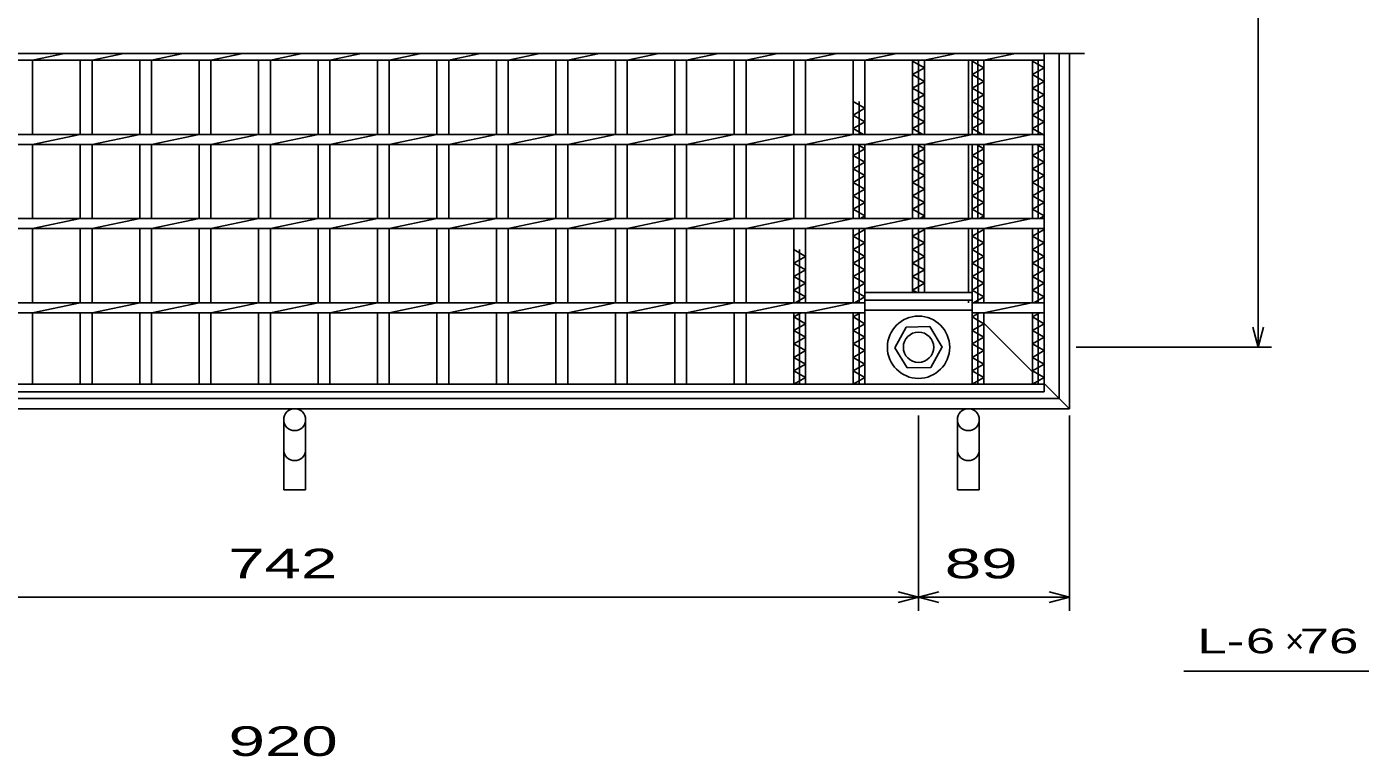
# Model space of a CAD drawing. Units: millimetres, scale not verified. Extents: x -1456 to 1385, y -1026 to 843.
# Drawn here: x -839 to -47, y -498 to -64 of the extents above; entities that cross this region are included whole.
import ezdxf
from ezdxf.enums import TextEntityAlignment as Align

# ---------------------------------------------------------------- set-up
doc = ezdxf.new("R2010")
doc.units = ezdxf.units.MM
doc.header["$LTSCALE"] = 8
doc.linetypes.add('DASHED', pattern=[7.5, 6, -1.5])
for name, color, linetype, lineweight in [('16', 3, 'Continuous', 25), ('19', 6, 'Continuous', 25), ('22', 4, 'Continuous', 25)]:
    doc.layers.add(name, color=color, linetype=linetype, lineweight=lineweight)
doc.styles.add('ベクトル', font='')
doc.styles.get('ベクトル').set_extended_font_data('ベクトル')

msp = doc.modelspace()

# ---------------------------------------------------------------- linework, layer by layer
at = {"layer": '16'}
for p, q in [((-211, -80.5), (-1149, -80.5)), ((-1125, -84.5), (-235, -84.5)), ((-835.6, -84.5), (-816.733, -80.5)), ((-835.6, -128.5), (-835.6, -84.5)), ((-807.3, -128.5), (-807.3, -84.5)), ((-800.3, -84.5), (-781.433, -80.5)), ((-800.3, -128.5), (-800.3, -84.5)), ((-772, -128.5), (-772, -84.5)), ((-765, -84.5), (-746.133, -80.5)), ((-765, -128.5), (-765, -84.5)), ((-736.7, -128.5), (-736.7, -84.5)), ((-729.7, -84.5), (-710.833, -80.5)), ((-729.7, -128.5), (-729.7, -84.5)), ((-701.4, -128.5), (-701.4, -84.5)), ((-694.4, -84.5), (-675.533, -80.5)), ((-694.4, -128.5), (-694.4, -84.5)), ((-666.1, -128.5), (-666.1, -84.5)), ((-659.1, -84.5), (-640.233, -80.5)), ((-659.1, -128.5), (-659.1, -84.5)), ((-630.8, -128.5), (-630.8, -84.5)), ((-623.8, -84.5), (-604.933, -80.5)), ((-623.8, -128.5), (-623.8, -84.5)), ((-595.5, -128.5), (-595.5, -84.5)), ((-588.5, -84.5), (-569.633, -80.5)), ((-588.5, -128.5), (-588.5, -84.5)), ((-560.2, -128.5), (-560.2, -84.5)), ((-553.2, -84.5), (-534.333, -80.5)), ((-553.2, -128.5), (-553.2, -84.5)), ((-524.9, -128.5), (-524.9, -84.5)), ((-517.9, -84.5), (-499.033, -80.5)), ((-517.9, -128.5), (-517.9, -84.5)), ((-489.6, -128.5), (-489.6, -84.5)), ((-482.6, -84.5), (-463.733, -80.5)), ((-482.6, -128.5), (-482.6, -84.5)), ((-454.3, -128.5), (-454.3, -84.5)), ((-447.3, -84.5), (-428.433, -80.5)), ((-447.3, -128.5), (-447.3, -84.5)), ((-419, -128.5), (-419, -84.5)), ((-412, -84.5), (-393.133, -80.5)), ((-412, -128.5), (-412, -84.5)), ((-383.7, -128.5), (-383.7, -84.5)), ((-376.7, -84.5), (-357.833, -80.5)), ((-376.7, -128.5), (-376.7, -84.5)), ((-348.4, -128.5), (-348.4, -84.5)), ((-341.4, -84.5), (-322.533, -80.5)), ((-341.4, -128.5), (-341.4, -84.5)), ((-313.1, -128.5), (-313.1, -84.5)), ((-313.1, -85), (-312.225, -84.5)), ((-306.1, -89), (-313.1, -85)), ((-309.6, -128.5), (-309.6, -84.5)), ((-306.1, -84.5), (-287.233, -80.5)), ((-306.1, -128.5), (-306.1, -84.5)), ((-277.8, -128.5), (-277.8, -84.5)), ((-277.8, -85), (-276.925, -84.5)), ((-270.8, -89), (-277.8, -85)), ((-274.3, -128.5), (-274.3, -84.5)), ((-270.8, -84.5), (-251.933, -80.5)), ((-270.8, -128.5), (-270.8, -84.5)), ((-242, -128.5), (-242, -84.5)), ((-242, -85), (-241.125, -84.5)), ((-235, -89), (-242, -85)), ((-238.5, -128.5), (-238.5, -84.5)), ((-235, -84.5), (-235, -80.5)), ((-235, -277), (-235, -80.5)), ((-313.1, -93), (-306.1, -89)), ((-306.1, -97), (-313.1, -93)), ((-277.8, -93), (-270.8, -89)), ((-270.8, -97), (-277.8, -93)), ((-242, -93), (-235, -89)), ((-235, -97), (-242, -93)), ((-313.1, -101), (-306.1, -97)), ((-306.1, -105), (-313.1, -101)), ((-277.8, -101), (-270.8, -97)), ((-270.8, -105), (-277.8, -101)), ((-242, -101), (-235, -97)), ((-235, -105), (-242, -101)), ((-341.4, -113), (-348.4, -109)), ((-344.9, -128.5), (-344.9, -109)), ((-313.1, -109), (-306.1, -105)), ((-306.1, -113), (-313.1, -109)), ((-277.8, -109), (-270.8, -105)), ((-270.8, -113), (-277.8, -109)), ((-242, -109), (-235, -105)), ((-235, -113), (-242, -109)), ((-348.4, -117), (-341.4, -113)), ((-341.4, -121), (-348.4, -117)), ((-313.1, -117), (-306.1, -113)), ((-306.1, -121), (-313.1, -117)), ((-277.8, -117), (-270.8, -113)), ((-270.8, -121), (-277.8, -117)), ((-242, -117), (-235, -113)), ((-235, -121), (-242, -117)), ((-348.4, -125), (-341.4, -121)), ((-342.275, -128.5), (-348.4, -125)), ((-313.1, -125), (-306.1, -121)), ((-306.975, -128.5), (-313.1, -125)), ((-277.8, -125), (-270.8, -121)), ((-271.675, -128.5), (-277.8, -125)), ((-242, -125), (-235, -121)), ((-235, -129), (-242, -125)), ((-1125, -128.5), (-235, -128.5)), ((-1125, -134.5), (-235, -134.5)), ((-835.6, -134.5), (-807.3, -128.5)), ((-835.6, -178.5), (-835.6, -134.5)), ((-807.3, -178.5), (-807.3, -134.5)), ((-800.3, -134.5), (-772, -128.5)), ((-800.3, -178.5), (-800.3, -134.5)), ((-772, -178.5), (-772, -134.5)), ((-765, -134.5), (-736.7, -128.5)), ((-765, -178.5), (-765, -134.5)), ((-736.7, -178.5), (-736.7, -134.5)), ((-729.7, -134.5), (-701.4, -128.5)), ((-729.7, -178.5), (-729.7, -134.5)), ((-701.4, -178.5), (-701.4, -134.5)), ((-694.4, -134.5), (-666.1, -128.5)), ((-694.4, -178.5), (-694.4, -134.5)), ((-666.1, -178.5), (-666.1, -134.5)), ((-659.1, -134.5), (-630.8, -128.5)), ((-659.1, -178.5), (-659.1, -134.5)), ((-630.8, -178.5), (-630.8, -134.5)), ((-623.8, -134.5), (-595.5, -128.5)), ((-623.8, -178.5), (-623.8, -134.5)), ((-595.5, -178.5), (-595.5, -134.5)), ((-588.5, -134.5), (-560.2, -128.5)), ((-588.5, -178.5), (-588.5, -134.5)), ((-560.2, -178.5), (-560.2, -134.5)), ((-553.2, -134.5), (-524.9, -128.5)), ((-553.2, -178.5), (-553.2, -134.5)), ((-524.9, -178.5), (-524.9, -134.5)), ((-517.9, -134.5), (-489.6, -128.5)), ((-517.9, -178.5), (-517.9, -134.5)), ((-489.6, -178.5), (-489.6, -134.5)), ((-482.6, -134.5), (-454.3, -128.5)), ((-482.6, -178.5), (-482.6, -134.5)), ((-454.3, -178.5), (-454.3, -134.5)), ((-447.3, -134.5), (-419, -128.5)), ((-447.3, -178.5), (-447.3, -134.5)), ((-419, -178.5), (-419, -134.5)), ((-412, -134.5), (-383.7, -128.5)), ((-412, -178.5), (-412, -134.5)), ((-383.7, -178.5), (-383.7, -134.5)), ((-376.7, -134.5), (-348.4, -128.5)), ((-376.7, -178.5), (-376.7, -134.5)), ((-348.4, -178.5), (-348.4, -134.5)), ((-341.4, -137), (-345.775, -134.5)), ((-344.9, -178.5), (-344.9, -134.5)), ((-341.4, -134.5), (-313.1, -128.5)), ((-341.4, -178.5), (-341.4, -134.5)), ((-313.1, -178.5), (-313.1, -134.5)), ((-306.1, -137), (-310.475, -134.5)), ((-309.6, -178.5), (-309.6, -134.5)), ((-306.1, -134.5), (-277.8, -128.5)), ((-306.1, -178.5), (-306.1, -134.5)), ((-277.8, -178.5), (-277.8, -134.5)), ((-270.8, -137), (-275.175, -134.5)), ((-274.3, -178.5), (-274.3, -134.5)), ((-270.8, -134.5), (-242.5, -128.5)), ((-270.8, -178.5), (-270.8, -134.5)), ((-242, -178.5), (-242, -134.5)), ((-235, -137), (-239.375, -134.5)), ((-238.5, -178.5), (-238.5, -134.5)), ((-235, -134.5), (-235, -128.5)), ((-348.4, -141), (-341.4, -137)), ((-341.4, -145), (-348.4, -141)), ((-313.1, -141), (-306.1, -137)), ((-306.1, -145), (-313.1, -141)), ((-277.8, -141), (-270.8, -137)), ((-270.8, -145), (-277.8, -141)), ((-242, -141), (-235, -137)), ((-235, -145), (-242, -141)), ((-348.4, -149), (-341.4, -145)), ((-341.4, -153), (-348.4, -149)), ((-313.1, -149), (-306.1, -145)), ((-306.1, -153), (-313.1, -149)), ((-277.8, -149), (-270.8, -145)), ((-270.8, -153), (-277.8, -149)), ((-242, -149), (-235, -145)), ((-235, -153), (-242, -149)), ((-348.4, -157), (-341.4, -153)), ((-341.4, -161), (-348.4, -157)), ((-313.1, -157), (-306.1, -153)), ((-306.1, -161), (-313.1, -157)), ((-277.8, -157), (-270.8, -153)), ((-270.8, -161), (-277.8, -157)), ((-242, -157), (-235, -153)), ((-235, -161), (-242, -157)), ((-348.4, -165), (-341.4, -161)), ((-341.4, -169), (-348.4, -165)), ((-313.1, -165), (-306.1, -161)), ((-306.1, -169), (-313.1, -165)), ((-277.8, -165), (-270.8, -161)), ((-270.8, -169), (-277.8, -165)), ((-242, -165), (-235, -161)), ((-235, -169), (-242, -165)), ((-348.4, -173), (-341.4, -169)), ((-341.4, -177), (-348.4, -173)), ((-313.1, -173), (-306.1, -169)), ((-306.1, -177), (-313.1, -173)), ((-277.8, -173), (-270.8, -169)), ((-270.8, -177), (-277.8, -173)), ((-242, -173), (-235, -169)), ((-235, -177), (-242, -173)), ((-1125, -178.5), (-235, -178.5)), ((-835.6, -184.5), (-807.3, -178.5)), ((-800.3, -184.5), (-772, -178.5)), ((-765, -184.5), (-736.7, -178.5)), ((-729.7, -184.5), (-701.4, -178.5)), ((-694.4, -184.5), (-666.1, -178.5)), ((-659.1, -184.5), (-630.8, -178.5)), ((-623.8, -184.5), (-595.5, -178.5)), ((-588.5, -184.5), (-560.2, -178.5)), ((-553.2, -184.5), (-524.9, -178.5)), ((-517.9, -184.5), (-489.6, -178.5)), ((-482.6, -184.5), (-454.3, -178.5)), ((-447.3, -184.5), (-419, -178.5)), ((-412, -184.5), (-383.7, -178.5)), ((-376.7, -184.5), (-348.4, -178.5)), ((-344.025, -178.5), (-341.4, -177)), ((-341.4, -184.5), (-313.1, -178.5)), ((-308.725, -178.5), (-306.1, -177)), ((-306.1, -184.5), (-277.8, -178.5)), ((-273.425, -178.5), (-270.8, -177)), ((-270.8, -184.5), (-242.5, -178.5)), ((-237.625, -178.5), (-235, -177)), ((-235, -184.5), (-235, -178.5)), ((-1125, -184.5), (-235, -184.5)), ((-835.6, -228.5), (-835.6, -184.5)), ((-807.3, -228.5), (-807.3, -184.5)), ((-800.3, -228.5), (-800.3, -184.5)), ((-772, -228.5), (-772, -184.5)), ((-765, -228.5), (-765, -184.5)), ((-736.7, -228.5), (-736.7, -184.5)), ((-729.7, -228.5), (-729.7, -184.5)), ((-701.4, -228.5), (-701.4, -184.5)), ((-694.4, -228.5), (-694.4, -184.5)), ((-666.1, -228.5), (-666.1, -184.5)), ((-659.1, -228.5), (-659.1, -184.5)), ((-630.8, -228.5), (-630.8, -184.5)), ((-623.8, -228.5), (-623.8, -184.5)), ((-595.5, -228.5), (-595.5, -184.5)), ((-588.5, -228.5), (-588.5, -184.5)), ((-560.2, -228.5), (-560.2, -184.5)), ((-553.2, -228.5), (-553.2, -184.5)), ((-524.9, -228.5), (-524.9, -184.5)), ((-517.9, -228.5), (-517.9, -184.5)), ((-489.6, -228.5), (-489.6, -184.5)), ((-482.6, -228.5), (-482.6, -184.5)), ((-454.3, -228.5), (-454.3, -184.5)), ((-447.3, -228.5), (-447.3, -184.5)), ((-419, -228.5), (-419, -184.5)), ((-412, -228.5), (-412, -184.5)), ((-383.7, -228.5), (-383.7, -184.5)), ((-376.7, -228.5), (-376.7, -184.5)), ((-348.4, -228.5), (-348.4, -184.5)), ((-348.4, -189), (-341.4, -185)), ((-341.4, -193), (-348.4, -189)), ((-344.9, -228.5), (-344.9, -184.5)), ((-341.4, -185), (-342.275, -184.5)), ((-341.4, -228.5), (-341.4, -184.5)), ((-313.1, -222.5), (-313.1, -184.5)), ((-313.1, -189), (-306.1, -185)), ((-306.1, -193), (-313.1, -189)), ((-309.6, -222.5), (-309.6, -184.5)), ((-306.1, -185), (-306.975, -184.5)), ((-306.1, -222.5), (-306.1, -184.5)), ((-277.8, -228.5), (-277.8, -184.5)), ((-277.8, -189), (-270.8, -185)), ((-270.8, -193), (-277.8, -189)), ((-274.3, -228.5), (-274.3, -184.5)), ((-270.8, -185), (-271.675, -184.5)), ((-270.8, -228.5), (-270.8, -184.5)), ((-242, -228.5), (-242, -184.5)), ((-242, -189), (-235, -185)), ((-235, -193), (-242, -189)), ((-238.5, -228.5), (-238.5, -184.5)), ((-235, -185), (-235.875, -184.5)), ((-376.7, -201), (-383.7, -197)), ((-380.2, -228.5), (-380.2, -197)), ((-348.4, -197), (-341.4, -193)), ((-341.4, -201), (-348.4, -197)), ((-313.1, -197), (-306.1, -193)), ((-306.1, -201), (-313.1, -197)), ((-277.8, -197), (-270.8, -193)), ((-270.8, -201), (-277.8, -197)), ((-242, -197), (-235, -193)), ((-235, -201), (-242, -197)), ((-383.7, -205), (-376.7, -201)), ((-376.7, -209), (-383.7, -205)), ((-348.4, -205), (-341.4, -201)), ((-341.4, -209), (-348.4, -205)), ((-313.1, -205), (-306.1, -201)), ((-306.1, -209), (-313.1, -205)), ((-277.8, -205), (-270.8, -201)), ((-270.8, -209), (-277.8, -205)), ((-242, -205), (-235, -201)), ((-235, -209), (-242, -205)), ((-383.7, -213), (-376.7, -209)), ((-376.7, -217), (-383.7, -213)), ((-348.4, -213), (-341.4, -209)), ((-341.4, -217), (-348.4, -213)), ((-313.1, -213), (-306.1, -209)), ((-306.1, -217), (-313.1, -213)), ((-277.8, -213), (-270.8, -209)), ((-270.8, -217), (-277.8, -213)), ((-242, -213), (-235, -209)), ((-235, -217), (-242, -213)), ((-383.7, -221), (-376.7, -217)), ((-376.7, -225), (-383.7, -221)), ((-348.4, -221), (-341.4, -217)), ((-341.4, -225), (-348.4, -221)), ((-313.1, -221), (-306.1, -217)), ((-310.475, -222.5), (-313.1, -221)), ((-277.8, -221), (-270.8, -217)), ((-270.8, -225), (-277.8, -221)), ((-242, -221), (-235, -217)), ((-235, -225), (-242, -221)), ((-1019.1, -228.5), (-341.4, -228.5)), ((-835.6, -234.5), (-807.3, -228.5)), ((-800.3, -234.5), (-772, -228.5)), ((-765, -234.5), (-736.7, -228.5)), ((-729.7, -234.5), (-701.4, -228.5)), ((-694.4, -234.5), (-666.1, -228.5)), ((-659.1, -234.5), (-630.8, -228.5)), ((-623.8, -234.5), (-595.5, -228.5)), ((-588.5, -234.5), (-560.2, -228.5)), ((-553.2, -234.5), (-524.9, -228.5)), ((-517.9, -234.5), (-489.6, -228.5)), ((-482.6, -234.5), (-454.3, -228.5)), ((-447.3, -234.5), (-419, -228.5)), ((-412, -234.5), (-383.7, -228.5)), ((-382.825, -228.5), (-376.7, -225)), ((-376.7, -234.5), (-348.4, -228.5)), ((-347.525, -228.5), (-341.4, -225)), ((-341.4, -222.5), (-277.8, -222.5)), ((-341.4, -227), (-341.4, -222.5)), ((-341.4, -227), (-277.8, -227)), ((-341.4, -228.5), (-341.4, -234.5)), ((-277.8, -227), (-277.8, -222.5)), ((-277.8, -228.5), (-235, -228.5)), ((-277.8, -228.5), (-277.8, -234.5)), ((-276.925, -228.5), (-270.8, -225)), ((-270.8, -234.5), (-242.5, -228.5)), ((-241.125, -228.5), (-235, -225)), ((-235, -234.5), (-235, -228.5)), ((-1019.1, -234.5), (-341.4, -234.5)), ((-835.6, -277), (-835.6, -234.5)), ((-807.3, -277), (-807.3, -234.5)), ((-800.3, -277), (-800.3, -234.5)), ((-772, -277), (-772, -234.5)), ((-765, -277), (-765, -234.5)), ((-736.7, -277), (-736.7, -234.5)), ((-729.7, -277), (-729.7, -234.5)), ((-701.4, -277), (-701.4, -234.5)), ((-694.4, -277), (-694.4, -234.5)), ((-666.1, -277), (-666.1, -234.5)), ((-659.1, -277), (-659.1, -234.5)), ((-630.8, -277), (-630.8, -234.5)), ((-623.8, -277), (-623.8, -234.5)), ((-595.5, -277), (-595.5, -234.5)), ((-588.5, -277), (-588.5, -234.5)), ((-560.2, -277), (-560.2, -234.5)), ((-553.2, -277), (-553.2, -234.5)), ((-524.9, -277), (-524.9, -234.5)), ((-517.9, -277), (-517.9, -234.5)), ((-489.6, -277), (-489.6, -234.5)), ((-482.6, -277), (-482.6, -234.5)), ((-454.3, -277), (-454.3, -234.5)), ((-447.3, -277), (-447.3, -234.5)), ((-419, -277), (-419, -234.5)), ((-412, -277), (-412, -234.5)), ((-383.7, -277), (-383.7, -234.5)), ((-383.7, -237), (-379.325, -234.5)), ((-376.7, -241), (-383.7, -237)), ((-380.2, -277), (-380.2, -234.5)), ((-376.7, -277), (-376.7, -234.5)), ((-348.4, -277), (-348.4, -234.5)), ((-348.4, -237), (-344.025, -234.5)), ((-341.4, -241), (-348.4, -237)), ((-344.9, -277), (-344.9, -234.5)), ((-341.4, -233), (-277.8, -233)), ((-341.4, -277), (-341.4, -234.5)), ((-277.8, -234.5), (-235, -234.5)), ((-277.8, -277), (-277.8, -234.5)), ((-277.8, -237), (-273.425, -234.5)), ((-270.8, -241), (-277.8, -237)), ((-274.3, -277), (-274.3, -234.5)), ((-270.8, -277), (-270.8, -234.5)), ((-242, -277), (-242, -234.5)), ((-242, -237), (-237.625, -234.5)), ((-235, -241), (-242, -237)), ((-238.5, -277), (-238.5, -234.5)), ((-383.7, -245), (-376.7, -241)), ((-376.7, -249), (-383.7, -245)), ((-348.4, -245), (-341.4, -241)), ((-341.4, -249), (-348.4, -245)), ((-316.894, -243.05), (-323.596, -255.342)), ((-302.898, -242.708), (-316.894, -243.05)), ((-295.6, -255), (-302.898, -242.708)), ((-277.8, -245), (-270.8, -241)), ((-270.8, -249), (-277.8, -245)), ((-242, -245), (-235, -241)), ((-235, -249), (-242, -245)), ((-383.7, -253), (-376.7, -249)), ((-376.7, -257), (-383.7, -253)), ((-348.4, -253), (-341.4, -249)), ((-341.4, -257), (-348.4, -253)), ((-277.8, -253), (-270.8, -249)), ((-270.8, -257), (-277.8, -253)), ((-242, -253), (-235, -249)), ((-235, -257), (-242, -253)), ((-383.7, -261), (-376.7, -257)), ((-376.7, -265), (-383.7, -261)), ((-348.4, -261), (-341.4, -257)), ((-341.4, -265), (-348.4, -261)), ((-323.596, -255.342), (-316.302, -267.292)), ((-302.306, -266.95), (-295.604, -254.658)), ((-277.8, -261), (-270.8, -257)), ((-270.8, -265), (-277.8, -261)), ((-242, -261), (-235, -257)), ((-235, -265), (-242, -261)), ((-383.7, -269), (-376.7, -265)), ((-376.7, -273), (-383.7, -269)), ((-348.4, -269), (-341.4, -265)), ((-341.4, -273), (-348.4, -269)), ((-316.302, -267.292), (-302.306, -266.95)), ((-277.8, -269), (-270.8, -265)), ((-270.8, -273), (-277.8, -269)), ((-242, -269), (-235, -265)), ((-235, -273), (-242, -269)), ((-1125, -277), (-235, -277)), ((-842.6, -277), (-835.6, -277)), ((-807.3, -277), (-800.3, -277)), ((-772, -277), (-765, -277)), ((-736.7, -277), (-729.7, -277)), ((-701.4, -277), (-694.4, -277)), ((-666.1, -277), (-659.1, -277)), ((-630.8, -277), (-623.8, -277)), ((-595.5, -277), (-588.5, -277)), ((-560.2, -277), (-553.2, -277)), ((-524.9, -277), (-517.9, -277)), ((-489.6, -277), (-482.6, -277)), ((-454.3, -277), (-447.3, -277)), ((-419, -277), (-412, -277)), ((-383.7, -277), (-376.7, -273)), ((-383.7, -277), (-376.7, -277)), ((-348.4, -277), (-341.4, -273)), ((-348.4, -277), (-341.4, -277)), ((-313.1, -277), (-306.1, -277)), ((-277.8, -277), (-270.8, -273)), ((-277.8, -277), (-270.8, -277)), ((-242, -277), (-235, -273)), ((-242, -277), (-235, -277)), ((-235, -281.5), (-235, -277)), ((-1125, -281.5), (-235, -281.5))]:
    msp.add_line(p, q, dxfattribs=at)
for radius in [18.5, 9]:
    msp.add_circle((-309.6, -255), radius, dxfattribs=at)
at = {"layer": '19'}
for p, q in [((-280, -128.5), (-280, -84.5)), ((-226, -285.5), (-226, -80.5)), ((-220, -291.5), (-220, -80.5)), ((-280, -178.5), (-280, -134.5)), ((-280, -222.5), (-280, -184.5)), ((-1140, -291.5), (-220, -291.5)), ((-1134, -285.5), (-226, -285.5)), ((-686.5, -298), (-686.5, -339.62)), ((-673.5, -339.62), (-673.5, -298)), ((-286.5, -298), (-286.5, -339.62)), ((-273.5, -339.62), (-273.5, -298)), ((-686.5, -339.62), (-673.5, -339.62)), ((-286.5, -339.62), (-273.5, -339.62))]:
    msp.add_line(p, q, dxfattribs=at)
at = {"layer": '19', "linetype": 'DASHED'}
for p, q in [((-280, -228.5), (-280, -227)), ((-242, -269.5), (-270.8, -240.7)), ((-220, -291.5), (-235, -276.5))]:
    msp.add_line(p, q, dxfattribs=at)
at = {"layer": '19'}
for centre in [(-680, -298), (-280, -298)]:
    msp.add_circle(centre, 6.5, dxfattribs=at)
for centre in [(-680, -315.84), (-280, -315.84)]:
    msp.add_arc(centre, 6.5, 180, 0, dxfattribs=at)
at = {"layer": '22'}
for p, q in [((-108, -255), (-108, 492)), ((-108, -255), (-111.2, -243)), ((-108, -255), (-104.8, -243)), ((-216, -255), (-100, -255)), ((-309.6, -411.5), (-309.6, -295.5)), ((-220, -411.5), (-220, -295.5)), ((-1050.9, -403.5), (-309.6, -403.5)), ((-309.6, -403.5), (-321.6, -400.3)), ((-321.6, -406.7), (-309.6, -403.5)), ((-309.6, -403.5), (-297.6, -400.3)), ((-297.6, -406.7), (-309.6, -403.5)), ((-309.6, -403.5), (-220, -403.5)), ((-220, -403.5), (-232, -400.3)), ((-232, -406.7), (-220, -403.5)), ((-152, -447.5), (8, -447.5))]:
    msp.add_line(p, q, dxfattribs=at)

# ---------------------------------------------------------------- texts
at = {"layer": '22', "color": 2, "style": 'ベクトル'}
for s, height, width, p in [(' 742 ', 17.6, 1.65, (-730.25, -383.5)), (' 89 ', 17.6, 1.65, (-304.8, -383.5)), ('L-', 14.66, 1.6, (-144, -429.5)), (' 6 ', 14.66, 1.6, (-124, -429.5)), (' 76 ', 14.66, 1.6, (-92, -429.5)), (' 920 ', 17.6, 1.65, (-730, -489))]:
    msp.add_text(s, height=height, dxfattribs=dict(at, width=width)).set_placement(p, align=Align.MIDDLE_LEFT)
msp.add_text('×', height=14.66, dxfattribs=at).set_placement((-92, -429.5), align=Align.MIDDLE_LEFT)

doc.saveas('drawing.dxf')
